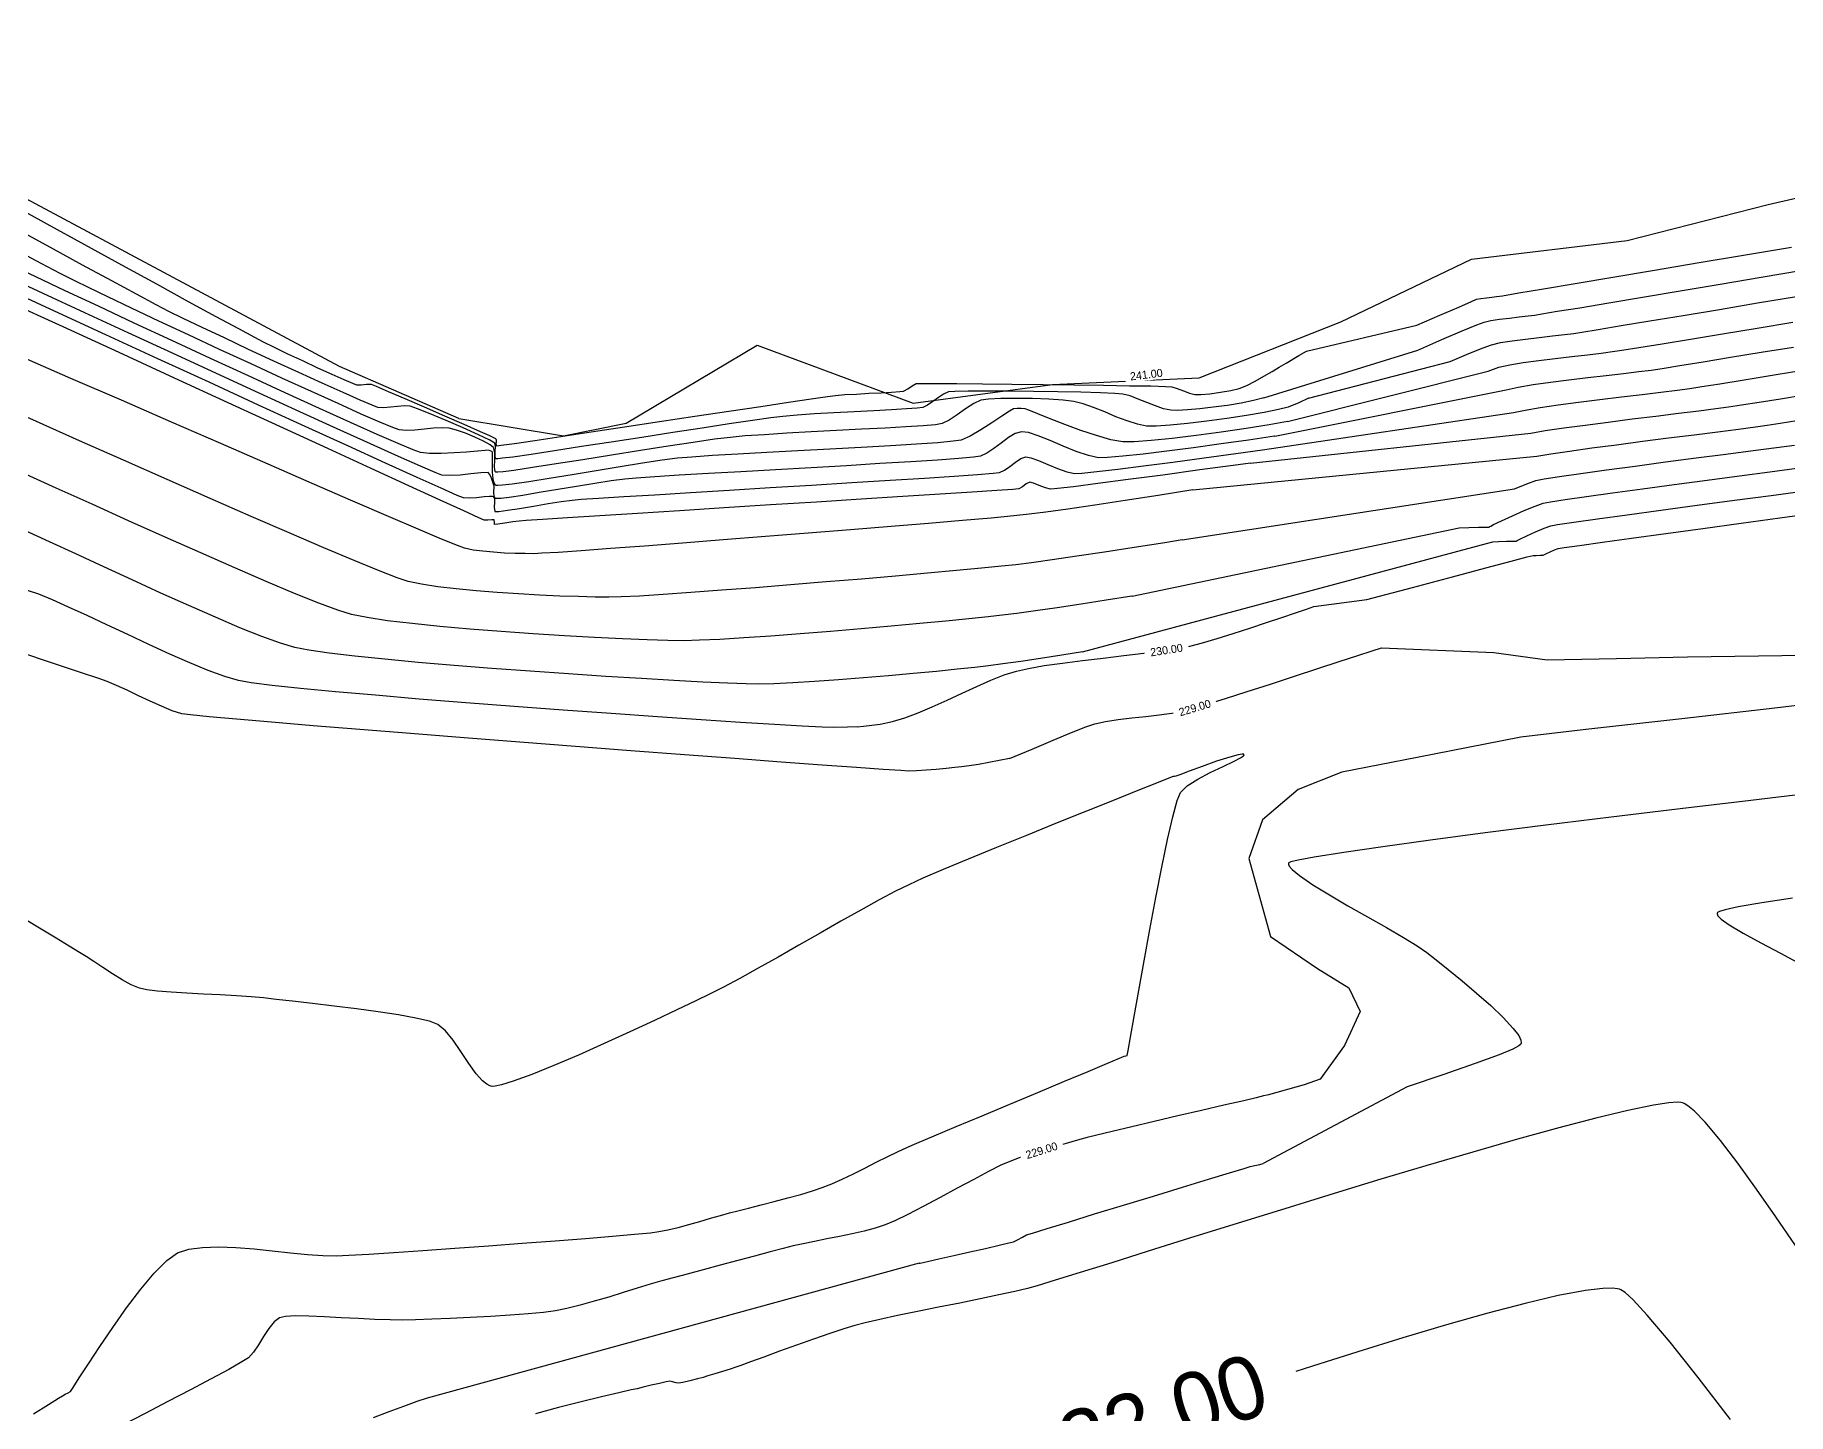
# Model space of a CAD drawing. Header units: metres. Extents: x 708931 to 723899, y 5405153 to 5413472.
# Drawn here: x 709347.4 to 709458.7, y 5411936.3 to 5412023.8 of the extents above; entities that cross this region are included whole.
import ezdxf

# ---------------------------------------------------------------- set-up
doc = ezdxf.new("R2010")
doc.units = ezdxf.units.M
doc.header["$LTSCALE"] = 12.7
doc.header["$MEASUREMENT"] = 0
for name, color, linetype in [('CONT-MJR1', 252, 'Continuous'), ('CONT-MNR1', 251, 'Continuous'), ('contornos2', 7, 'Continuous')]:
    doc.layers.add(name, color=color, linetype=linetype)

msp = doc.modelspace()

# ---------------------------------------------------------------- linework, layer by layer
at = {"layer": 'CONT-MJR1', "flags": 128}
for points, elevation in [([(709425.37, 5412000.76), (709435.15, 5412003.79), (709436.69, 5412004.46), (709437.98, 5412005.01), (709438.9, 5412005.39), (709439.36, 5412005.57), (709439.79, 5412005.66), (709440.35, 5412005.75), (709440.97, 5412005.82), (709441.59, 5412005.89), (709442.15, 5412005.96), (709442.59, 5412006.01), (709443.03, 5412006.08), (709444, 5412006.25), (709445.45, 5412006.48), (709447.28, 5412006.79), (709449.42, 5412007.15), (709451.8, 5412007.54), (709454.34, 5412007.97), (709456.96, 5412008.41), (709459.58, 5412008.85)], 240), ([(709424.54, 5411996.61), (709442.33, 5411998.52), (709443.25, 5411998.68), (709444.42, 5411998.85), (709445.78, 5411999.03), (709447.24, 5411999.22), (709448.76, 5411999.42), (709450.27, 5411999.6), (709451.7, 5411999.78), (709452.99, 5411999.94), (709454.07, 5412000.08), (709454.88, 5412000.19), (709455.7, 5412000.32), (709456.82, 5412000.49), (709458.17, 5412000.7), (709459.68, 5412000.94)], 235), ([(709428.55, 5411987.51), (709431.91, 5411987.95), (709434.82, 5411988.73), (709437.36, 5411989.4), (709439.48, 5411989.96), (709441.08, 5411990.39), (709442.1, 5411990.66), (709442.48, 5411990.75), (709442.67, 5411990.76), (709442.92, 5411990.77), (709443.12, 5411990.78), (709443.29, 5411990.85), (709443.56, 5411990.98), (709443.84, 5411991.11), (709444.06, 5411991.2), (709444.44, 5411991.26), (709445.41, 5411991.39), (709446.87, 5411991.6), (709448.73, 5411991.85), (709450.89, 5411992.15), (709453.24, 5411992.47), (709455.69, 5411992.81), (709458.13, 5411993.14), (709460.47, 5411993.46)], 230), ([(709399.56, 5411979.88), (709398.94, 5411979.85), (709398.06, 5411979.83), (709397.34, 5411979.85), (709396.07, 5411979.92), (709394.31, 5411980.02), (709392.15, 5411980.15), (709389.65, 5411980.32), (709386.89, 5411980.51), (709383.95, 5411980.72), (709380.89, 5411980.94), (709377.79, 5411981.17), (709374.72, 5411981.41), (709371.76, 5411981.64), (709368.98, 5411981.88), (709366.44, 5411982.1), (709364.23, 5411982.31), (709362.42, 5411982.5), (709361.08, 5411982.67), (709360.28, 5411982.81), (709359.41, 5411983.07), (709358.36, 5411983.46), (709357.19, 5411983.95), (709355.92, 5411984.5), (709354.59, 5411985.11), (709353.25, 5411985.73), (709351.93, 5411986.36), (709350.67, 5411986.95), (709349.5, 5411987.48), (709348.47, 5411987.94), (709347.62, 5411988.29), (709346.9, 5411988.54)], 230), ([(709399.56, 5411979.88), (709399.97, 5411979.92), (709401.02, 5411980.05), (709401.81, 5411980.21), (709402.58, 5411980.44), (709403.43, 5411980.77), (709404.33, 5411981.15), (709405.27, 5411981.58), (709406.22, 5411982.01), (709407.15, 5411982.44), (709408.05, 5411982.83), (709408.9, 5411983.17), (709409.67, 5411983.41), (709410.44, 5411983.59), (709411.44, 5411983.76), (709412.6, 5411983.92), (709413.86, 5411984.08), (709415.18, 5411984.24), (709416.5, 5411984.4), (709417.77, 5411984.55), (709418.92, 5411984.71), (709419.91, 5411984.86), (709420.68, 5411985), (709421.48, 5411985.21), (709422.42, 5411985.48), (709423.44, 5411985.8), (709424.5, 5411986.14), (709425.54, 5411986.49), (709426.52, 5411986.82), (709427.38, 5411987.12), (709428.08, 5411987.35), (709428.55, 5411987.51)], 230), ([(709460.87, 5411975.75), (709456.3, 5411975.21), (709451.8, 5411974.67), (709447.43, 5411974.14), (709443.29, 5411973.63), (709439.44, 5411973.14), (709435.97, 5411972.68), (709432.94, 5411972.27), (709430.45, 5411971.9), (709428.57, 5411971.6), (709427.55, 5411971.41), (709427.1, 5411971.3), (709426.96, 5411971.24), (709426.94, 5411971.22), (709426.94, 5411971.17), (709426.99, 5411971.04), (709427.18, 5411970.82), (709427.65, 5411970.44), (709428.48, 5411969.86), (709429.54, 5411969.22), (709430.72, 5411968.52), (709431.96, 5411967.82), (709433.16, 5411967.14), (709434.24, 5411966.51), (709435.12, 5411965.97), (709435.73, 5411965.56), (709436.32, 5411965.09), (709437.09, 5411964.47), (709437.97, 5411963.76), (709438.89, 5411962.98), (709439.78, 5411962.19), (709440.58, 5411961.43), (709441.21, 5411960.74), (709441.56, 5411960.28), (709441.7, 5411959.99), (709441.72, 5411959.83), (709441.72, 5411959.77), (709441.7, 5411959.73), (709441.57, 5411959.63), (709441.18, 5411959.43), (709440.33, 5411959.07), (709438.8, 5411958.51), (709436.81, 5411957.82), (709434.47, 5411957.04), (709425.33, 5411952.16)], 230), ([(709403.5, 5411945.83), (709403.57, 5411945.84), (709403.75, 5411945.88), (709404.11, 5411945.96), (709404.74, 5411946.11), (709405.69, 5411946.32), (709406.71, 5411946.55), (709407.7, 5411946.78), (709408.57, 5411946.98), (709409.19, 5411947.13), (709409.49, 5411947.2), (709409.75, 5411947.33), (709410.05, 5411947.49), (709410.32, 5411947.63), (709410.69, 5411947.75), (709411.62, 5411948.03), (709412.97, 5411948.45), (709414.63, 5411948.96), (709416.47, 5411949.52), (709418.37, 5411950.1), (709420.21, 5411950.66), (709421.86, 5411951.16), (709423.21, 5411951.57), (709424.14, 5411951.85), (709424.51, 5411951.97), (709424.8, 5411952.04), (709425.12, 5411952.11), (709425.33, 5411952.16)], 230), ([(709403.5, 5411945.83), (709372.26, 5411937.28), (709371.6, 5411937.05), (709370.77, 5411936.75), (709369.83, 5411936.4), (709368.83, 5411936.03)], 230)]:
    msp.add_lwpolyline(points, dxfattribs=dict(at, elevation=elevation))
at = {"layer": 'CONT-MNR1', "flags": 128}
for points, elevation in [([(709428.09, 5412003.73), (709435.1, 5412005.37), (709436.56, 5412006.01), (709437.75, 5412006.52), (709438.56, 5412006.87), (709438.89, 5412007.01), (709439.16, 5412007.06), (709439.51, 5412007.1), (709439.86, 5412007.14), (709440.14, 5412007.18), (709440.53, 5412007.24), (709441.56, 5412007.42), (709443.13, 5412007.68), (709445.15, 5412008.02), (709447.53, 5412008.42), (709450.19, 5412008.86), (709453.02, 5412009.34), (709455.95, 5412009.83), (709458.88, 5412010.32)], 241), ([(709428.21, 5412000.73), (709437.2, 5412003.06), (709438.4, 5412003.57), (709439.31, 5412003.94), (709439.83, 5412004.13), (709440.41, 5412004.26), (709441.15, 5412004.38), (709441.99, 5412004.49), (709442.86, 5412004.59), (709443.71, 5412004.69), (709444.46, 5412004.77), (709445.05, 5412004.85), (709445.57, 5412004.93), (709446.6, 5412005.1), (709448.07, 5412005.34), (709449.89, 5412005.64), (709452, 5412005.99), (709454.3, 5412006.37), (709456.73, 5412006.78), (709459.2, 5412007.19)], 239), ([(709426.89, 5411999.25), (709439.63, 5412002.46), (709440.3, 5412002.7), (709440.99, 5412002.85), (709441.85, 5412003), (709442.84, 5412003.13), (709443.88, 5412003.26), (709444.93, 5412003.38), (709445.93, 5412003.49), (709446.8, 5412003.59), (709447.51, 5412003.69), (709448.11, 5412003.78), (709449.19, 5412003.96), (709450.67, 5412004.19), (709452.46, 5412004.49), (709454.5, 5412004.82), (709456.69, 5412005.18), (709458.97, 5412005.56)], 238), ([(709426.07, 5411998.33), (709440.77, 5412001.26), (709441.53, 5412001.43), (709442.48, 5412001.6), (709443.57, 5412001.76), (709444.74, 5412001.91), (709445.94, 5412002.05), (709447.12, 5412002.18), (709448.22, 5412002.3), (709449.19, 5412002.42), (709449.97, 5412002.52), (709450.67, 5412002.63), (709451.79, 5412002.81), (709453.27, 5412003.05), (709455.01, 5412003.33), (709456.95, 5412003.65), (709459, 5412003.98)], 237), ([(709425.3, 5411997.46), (709441.24, 5411999.82), (709441.96, 5411999.98), (709442.92, 5412000.15), (709444.07, 5412000.32), (709445.36, 5412000.49), (709446.71, 5412000.66), (709448.08, 5412000.82), (709449.39, 5412000.98), (709450.59, 5412001.12), (709451.62, 5412001.25), (709452.42, 5412001.36), (709453.19, 5412001.48), (709454.32, 5412001.65), (709455.75, 5412001.88), (709457.4, 5412002.15), (709459.2, 5412002.44)], 236), ([(709420.2, 5411991.74), (709419.09, 5411991.56), (709417.14, 5411991.26), (709415.26, 5411990.97), (709413.5, 5411990.7), (709411.94, 5411990.47), (709410.62, 5411990.29), (709409.63, 5411990.16), (709408.72, 5411990.07), (709407.45, 5411989.94), (709405.86, 5411989.79), (709404.02, 5411989.63), (709402, 5411989.45), (709399.83, 5411989.26), (709397.59, 5411989.07), (709395.33, 5411988.89), (709393.1, 5411988.71), (709390.98, 5411988.55), (709389, 5411988.4), (709387.24, 5411988.28), (709385.74, 5411988.18), (709384.58, 5411988.12), (709383.8, 5411988.1), (709382.92, 5411988.11), (709381.87, 5411988.14), (709380.68, 5411988.18), (709379.4, 5411988.23), (709378.06, 5411988.31), (709376.7, 5411988.4), (709375.37, 5411988.51), (709374.1, 5411988.63), (709372.93, 5411988.77), (709371.9, 5411988.93), (709371.05, 5411989.11), (709370.35, 5411989.34), (709369.18, 5411989.79), (709367.62, 5411990.43), (709365.71, 5411991.24), (709363.51, 5411992.18), (709361.08, 5411993.23), (709358.48, 5411994.37), (709355.76, 5411995.57), (709352.98, 5411996.8), (709350.19, 5411998.03), (709347.46, 5411999.25), (709344.84, 5412000.41)], 233), ([(709420.88, 5411994.91), (709442.72, 5411997.06), (709443.61, 5411997.21), (709444.79, 5411997.38), (709446.2, 5411997.58), (709447.76, 5411997.78), (709449.41, 5411998), (709451.08, 5411998.21), (709452.7, 5411998.42), (709454.2, 5411998.61), (709455.52, 5411998.78), (709456.59, 5411998.92), (709457.34, 5411999.03), (709458.16, 5411999.15), (709459.21, 5411999.32)], 234), ([(709420.2, 5411991.74), (709420.2, 5411991.74), (709441.29, 5411994.99), (709442.07, 5411995.31), (709442.65, 5411995.51), (709443.17, 5411995.61), (709444.15, 5411995.77), (709445.5, 5411995.96), (709447.13, 5411996.18), (709448.95, 5411996.43), (709450.88, 5411996.69), (709452.83, 5411996.94), (709454.71, 5411997.19), (709456.44, 5411997.41), (709457.92, 5411997.61), (709459.07, 5411997.76)], 233), ([(709417.03, 5411988.18), (709417.03, 5411988.18), (709437.79, 5411992.5), (709438.39, 5411992.53), (709439.01, 5411992.55), (709439.49, 5411992.56), (709439.68, 5411992.56), (709439.73, 5411992.59), (709439.78, 5411992.62), (709439.97, 5411992.71), (709440.47, 5411992.95), (709441.16, 5411993.26), (709441.91, 5411993.6), (709442.61, 5411993.89), (709443.12, 5411994.07), (709443.57, 5411994.16), (709444.52, 5411994.3), (709445.86, 5411994.49), (709447.52, 5411994.72), (709449.41, 5411994.98), (709451.44, 5411995.25), (709453.52, 5411995.53), (709455.57, 5411995.8), (709457.5, 5411996.06), (709459.22, 5411996.29)], 232), ([(709417.03, 5411988.18), (709417, 5411988.18), (709415.38, 5411987.92), (709413.78, 5411987.67), (709412.26, 5411987.44), (709410.88, 5411987.24), (709409.69, 5411987.07), (709408.77, 5411986.96), (709407.87, 5411986.86), (709406.66, 5411986.73), (709405.2, 5411986.59), (709403.53, 5411986.43), (709401.71, 5411986.27), (709399.81, 5411986.1), (709397.86, 5411985.93), (709395.94, 5411985.78), (709394.09, 5411985.64), (709392.37, 5411985.52), (709390.84, 5411985.43), (709389.55, 5411985.37), (709388.55, 5411985.34), (709387.55, 5411985.36), (709386.23, 5411985.4), (709384.66, 5411985.46), (709382.89, 5411985.55), (709380.98, 5411985.65), (709378.99, 5411985.78), (709376.97, 5411985.92), (709374.98, 5411986.08), (709373.07, 5411986.25), (709371.31, 5411986.43), (709369.75, 5411986.61), (709368.45, 5411986.81), (709367.46, 5411987.01), (709366.6, 5411987.28), (709365.38, 5411987.73), (709363.85, 5411988.35), (709362.05, 5411989.1), (709360.05, 5411989.97), (709357.9, 5411990.92), (709355.63, 5411991.92), (709353.31, 5411992.96), (709350.99, 5411994.01), (709348.72, 5411995.03), (709346.54, 5411996.02)], 232), ([(709413.87, 5411984.63), (709439.51, 5411991.51), (709439.92, 5411991.61), (709440.28, 5411991.64), (709440.78, 5411991.66), (709441.21, 5411991.67), (709441.4, 5411991.67), (709441.46, 5411991.71), (709441.63, 5411991.79), (709442.07, 5411991.99), (709442.63, 5411992.25), (709443.18, 5411992.49), (709443.59, 5411992.64), (709444.03, 5411992.71), (709445.06, 5411992.86), (709446.56, 5411993.07), (709448.44, 5411993.33), (709450.59, 5411993.62), (709452.9, 5411993.94), (709455.26, 5411994.26), (709457.58, 5411994.57), (709459.74, 5411994.86)], 231), ([(709413.87, 5411984.63), (709412.56, 5411984.42), (709411.21, 5411984.21), (709409.95, 5411984.03), (709408.82, 5411983.87), (709407.91, 5411983.75), (709407.04, 5411983.65), (709405.91, 5411983.54), (709404.59, 5411983.4), (709403.12, 5411983.26), (709401.55, 5411983.12), (709399.96, 5411982.98), (709398.37, 5411982.86), (709396.86, 5411982.75), (709395.48, 5411982.66), (709394.28, 5411982.61), (709393.31, 5411982.59), (709392.51, 5411982.6), (709391.32, 5411982.65), (709389.77, 5411982.72), (709387.93, 5411982.82), (709385.86, 5411982.94), (709383.61, 5411983.08), (709381.24, 5411983.24), (709378.8, 5411983.41), (709376.36, 5411983.59), (709373.97, 5411983.78), (709371.69, 5411983.97), (709369.57, 5411984.17), (709367.67, 5411984.36), (709366.05, 5411984.55), (709364.76, 5411984.74), (709363.87, 5411984.91), (709362.95, 5411985.19), (709361.77, 5411985.62), (709360.38, 5411986.17), (709358.82, 5411986.83), (709357.13, 5411987.57), (709355.36, 5411988.37), (709353.54, 5411989.2), (709351.73, 5411990.03), (709349.96, 5411990.85), (709348.28, 5411991.62), (709346.73, 5411992.33)], 231), ([(709409.23, 5411977.86), (709407.27, 5411977.49), (709406.67, 5411977.4), (709406.18, 5411977.34), (709405.76, 5411977.29), (709405.21, 5411977.23), (709404.58, 5411977.17), (709403.94, 5411977.12), (709403.33, 5411977.08), (709402.82, 5411977.07), (709402.34, 5411977.1), (709401.21, 5411977.17), (709399.52, 5411977.29), (709397.33, 5411977.45), (709394.74, 5411977.64), (709391.8, 5411977.86), (709388.59, 5411978.1), (709385.2, 5411978.36), (709381.69, 5411978.63), (709378.14, 5411978.9), (709374.62, 5411979.18), (709371.21, 5411979.45), (709367.99, 5411979.71), (709365.02, 5411979.95), (709362.39, 5411980.17), (709360.16, 5411980.36), (709358.42, 5411980.52), (709357.24, 5411980.64), (709356.69, 5411980.71), (709356.08, 5411980.9), (709355.4, 5411981.18), (709354.67, 5411981.5), (709353.94, 5411981.85), (709353.22, 5411982.2), (709352.54, 5411982.51), (709351.95, 5411982.76), (709351.42, 5411982.95), (709350.26, 5411983.33), (709348.55, 5411983.9), (709346.35, 5411984.63)], 229), ([(709409.23, 5411977.86), (709410.68, 5411978.47), (709412.01, 5411979.04), (709413.17, 5411979.51), (709414.07, 5411979.87), (709414.65, 5411980.06), (709415.33, 5411980.22), (709416.13, 5411980.34), (709416.99, 5411980.44), (709417.88, 5411980.54), (709418.74, 5411980.63), (709419.54, 5411980.74), (709420.24, 5411980.87), (709420.83, 5411981.03), (709421.76, 5411981.31), (709422.95, 5411981.68), (709424.32, 5411982.12), (709425.8, 5411982.59), (709427.33, 5411983.09), (709428.81, 5411983.57), (709430.17, 5411984.02), (709431.35, 5411984.4), (709432.26, 5411984.7), (709432.84, 5411984.89)], 229), ([(709432.84, 5411984.89), (709439.99, 5411984.59), (709443.36, 5411984.14), (709447.77, 5411984.22), (709452.27, 5411984.31), (709456.79, 5411984.38), (709461.24, 5411984.45)], 229), ([(709463.46, 5411981.73), (709457.83, 5411981.07), (709451.91, 5411980.39), (709445.83, 5411979.7), (709441.69, 5411979.23)], 229), ([(709441.69, 5411979.23), (709435.11, 5411977.93), (709430.33, 5411977.01), (709427.55, 5411975.91), (709425.29, 5411973.97), (709424.43, 5411971.52), (709425.81, 5411966.57), (709428.79, 5411964.53), (709430.78, 5411963.31), (709431.49, 5411961.81), (709430.5, 5411959.65), (709428.95, 5411957.52), (709427.94, 5411957.15), (709425.68, 5411956.52)], 229), ([(709347.28, 5411936.28), (709348.22, 5411936.87), (709348.86, 5411937.27), (709349.12, 5411937.43), (709349.29, 5411937.52), (709349.48, 5411937.61), (709349.63, 5411937.7), (709349.79, 5411937.95), (709350.18, 5411938.56), (709350.76, 5411939.46), (709351.48, 5411940.55), (709352.3, 5411941.76), (709353.18, 5411943), (709354.08, 5411944.18), (709354.94, 5411945.21), (709355.74, 5411946.01), (709356.42, 5411946.49), (709357.13, 5411946.72), (709358.01, 5411946.84), (709359.02, 5411946.87), (709360.12, 5411946.83), (709361.27, 5411946.74), (709362.43, 5411946.62), (709363.58, 5411946.5), (709364.66, 5411946.39), (709365.64, 5411946.32), (709366.48, 5411946.3), (709367.3, 5411946.34), (709368.55, 5411946.41), (709370.14, 5411946.52), (709371.99, 5411946.64), (709374.02, 5411946.79), (709376.15, 5411946.94), (709378.29, 5411947.1), (709380.38, 5411947.26), (709382.31, 5411947.41), (709384.02, 5411947.55), (709385.42, 5411947.68), (709386.44, 5411947.77), (709386.98, 5411947.84), (709387.54, 5411947.95), (709388.19, 5411948.11), (709388.87, 5411948.29), (709389.57, 5411948.49), (709390.26, 5411948.69), (709390.89, 5411948.87), (709391.45, 5411949.03), (709391.99, 5411949.17), (709392.67, 5411949.34), (709393.46, 5411949.54), (709394.3, 5411949.75), (709395.15, 5411949.98), (709395.98, 5411950.2), (709396.73, 5411950.43), (709397.35, 5411950.64), (709397.95, 5411950.88), (709398.61, 5411951.18), (709399.32, 5411951.51), (709400.05, 5411951.87), (709400.77, 5411952.24), (709401.47, 5411952.59), (709402.13, 5411952.9), (709402.71, 5411953.18), (709403.36, 5411953.46), (709404.44, 5411953.91), (709405.85, 5411954.51), (709407.49, 5411955.2), (709409.25, 5411955.94), (709411.03, 5411956.68), (709412.72, 5411957.39), (709414.22, 5411958.01), (709415.42, 5411958.51), (709416.22, 5411958.84), (709416.52, 5411958.97), (709416.62, 5411958.99), (709416.71, 5411959.01), (709416.77, 5411959.33), (709416.92, 5411960.19), (709417.15, 5411961.5), (709417.44, 5411963.15), (709417.78, 5411965.02), (709418.15, 5411967.02), (709418.53, 5411969.04), (709418.91, 5411970.98), (709419.27, 5411972.72), (709419.6, 5411974.16), (709419.87, 5411975.2), (709420.08, 5411975.72), (709420.51, 5411976.13), (709421.19, 5411976.56), (709421.98, 5411976.98), (709422.79, 5411977.36), (709423.49, 5411977.7), (709423.9, 5411977.91), (709424.08, 5411978.04), (709424.13, 5411978.1), (709424.12, 5411978.12), (709424.1, 5411978.14), (709424.01, 5411978.15), (709423.75, 5411978.1), (709423.22, 5411977.96), (709422.38, 5411977.69), (709421.47, 5411977.37), (709420.64, 5411977.06), (709420.04, 5411976.83), (709419.8, 5411976.74), (709419.71, 5411976.73), (709419.63, 5411976.72), (709419.34, 5411976.61), (709418.57, 5411976.3), (709417.38, 5411975.83), (709415.87, 5411975.23), (709414.13, 5411974.53), (709412.25, 5411973.78), (709410.31, 5411972.99), (709408.4, 5411972.22), (709406.61, 5411971.48), (709405.03, 5411970.82), (709403.74, 5411970.27), (709402.84, 5411969.86), (709401.99, 5411969.44), (709400.96, 5411968.89), (709399.8, 5411968.25), (709398.53, 5411967.54), (709397.21, 5411966.79), (709395.86, 5411966.02), (709394.54, 5411965.27), (709393.27, 5411964.56), (709392.11, 5411963.91), (709391.08, 5411963.36), (709390.24, 5411962.93), (709389.32, 5411962.49), (709388.12, 5411961.92), (709386.69, 5411961.25), (709385.13, 5411960.52), (709383.49, 5411959.78), (709381.86, 5411959.05), (709380.31, 5411958.39), (709378.9, 5411957.82), (709377.72, 5411957.38), (709376.99, 5411957.16), (709376.59, 5411957.07), (709376.4, 5411957.06), (709376.33, 5411957.07), (709376.24, 5411957.1), (709376.05, 5411957.19), (709375.77, 5411957.42), (709375.38, 5411957.85), (709374.9, 5411958.52), (709374.41, 5411959.27), (709373.92, 5411959.99), (709373.43, 5411960.59), (709372.94, 5411960.99), (709372.41, 5411961.19), (709371.55, 5411961.38), (709370.44, 5411961.59), (709369.16, 5411961.78), (709367.77, 5411961.98), (709366.35, 5411962.16), (709364.98, 5411962.32), (709363.72, 5411962.46), (709362.67, 5411962.58), (709361.88, 5411962.67), (709361.09, 5411962.74), (709360.16, 5411962.81), (709359.13, 5411962.87), (709358.06, 5411962.92), (709357, 5411962.98), (709356.01, 5411963.04), (709355.15, 5411963.11), (709354.46, 5411963.19), (709354, 5411963.29), (709353.48, 5411963.5), (709352.89, 5411963.83), (709352.28, 5411964.21), (709351.68, 5411964.61), (709351.11, 5411964.99), (709350.62, 5411965.3), (709350.19, 5411965.56), (709349.53, 5411965.96), (709348.71, 5411966.46), (709347.76, 5411967.03), (709346.75, 5411967.65)], 228), ([(709458.95, 5411969.01), (709456.99, 5411968.71), (709455.49, 5411968.45), (709454.67, 5411968.27), (709454.3, 5411968.15), (709454.18, 5411968.09), (709454.16, 5411968.06), (709454.15, 5411968.01), (709454.21, 5411967.89), (709454.42, 5411967.67), (709454.92, 5411967.32), (709455.82, 5411966.78), (709456.94, 5411966.17), (709458.19, 5411965.51), (709459.47, 5411964.82)], 231), ([(709425.68, 5411956.52), (709425.59, 5411956.5), (709425.36, 5411956.45), (709424.9, 5411956.34), (709424.1, 5411956.15), (709422.85, 5411955.86), (709421.43, 5411955.53), (709419.92, 5411955.18), (709418.41, 5411954.83), (709416.99, 5411954.49), (709415.75, 5411954.2), (709414.78, 5411953.96), (709414.17, 5411953.81), (709413.55, 5411953.64), (709412.84, 5411953.44), (709412.08, 5411953.23), (709411.3, 5411953), (709410.55, 5411952.76), (709409.85, 5411952.53), (709409.25, 5411952.3), (709408.69, 5411952.05), (709407.91, 5411951.65), (709406.96, 5411951.15), (709405.91, 5411950.59), (709404.83, 5411950), (709403.76, 5411949.44), (709402.78, 5411948.93), (709401.95, 5411948.53), (709401.33, 5411948.27), (709400.71, 5411948.07), (709400.01, 5411947.88), (709399.24, 5411947.71), (709398.44, 5411947.54), (709397.63, 5411947.38), (709396.86, 5411947.22), (709396.14, 5411947.07), (709395.5, 5411946.93), (709394.87, 5411946.77), (709394.03, 5411946.55), (709393.05, 5411946.29), (709391.98, 5411946.01), (709390.87, 5411945.71), (709389.78, 5411945.42), (709388.76, 5411945.14), (709387.87, 5411944.9), (709387.16, 5411944.71), (709386.42, 5411944.5), (709385.6, 5411944.25), (709384.71, 5411943.97), (709383.79, 5411943.69), (709382.87, 5411943.42), (709381.98, 5411943.17), (709381.14, 5411942.96), (709380.4, 5411942.81), (709379.65, 5411942.71), (709378.68, 5411942.62), (709377.53, 5411942.53), (709376.29, 5411942.46), (709375, 5411942.39), (709373.73, 5411942.33), (709372.55, 5411942.29), (709371.52, 5411942.25), (709370.7, 5411942.23), (709369.91, 5411942.24), (709368.95, 5411942.27), (709367.9, 5411942.33), (709366.81, 5411942.38), (709365.74, 5411942.44), (709364.75, 5411942.48), (709363.91, 5411942.49), (709363.26, 5411942.46), (709362.88, 5411942.38), (709362.54, 5411942.11), (709362.21, 5411941.69), (709361.88, 5411941.19), (709361.56, 5411940.66), (709361.24, 5411940.19), (709360.92, 5411939.84), (709360.5, 5411939.57), (709359.67, 5411939.1), (709358.55, 5411938.5), (709357.23, 5411937.8), (709355.79, 5411937.05), (709354.36, 5411936.3), (709353.01, 5411935.61)], 229), ([(709459.13, 5411946.95), (709457.89, 5411948.77), (709456.66, 5411950.54), (709455.48, 5411952.18), (709454.38, 5411953.62), (709453.4, 5411954.79), (709452.73, 5411955.48), (709452.3, 5411955.83), (709452.06, 5411955.97), (709451.95, 5411956.02), (709451.86, 5411956.04), (709451.61, 5411956.06), (709451.09, 5411956.02), (709450.11, 5411955.87), (709448.48, 5411955.53), (709446.46, 5411955.04), (709444.11, 5411954.43), (709441.49, 5411953.7), (709438.65, 5411952.89), (709435.67, 5411952.02), (709432.6, 5411951.1), (709429.5, 5411950.16), (709426.44, 5411949.21), (709423.47, 5411948.29), (709420.65, 5411947.42), (709418.04, 5411946.6), (709415.72, 5411945.87), (709413.72, 5411945.25), (709412.13, 5411944.75), (709410.99, 5411944.41), (709410.37, 5411944.23), (709409.58, 5411944.05), (709408.56, 5411943.83), (709407.37, 5411943.58), (709406.07, 5411943.31), (709404.72, 5411943.04), (709403.39, 5411942.77), (709402.13, 5411942.51), (709401.01, 5411942.27), (709400.08, 5411942.06), (709399.42, 5411941.89), (709398.72, 5411941.68), (709397.82, 5411941.38), (709396.8, 5411941.02), (709395.71, 5411940.63), (709394.63, 5411940.25), (709393.63, 5411939.88), (709392.79, 5411939.57), (709392.17, 5411939.35), (709391.85, 5411939.23), (709391.49, 5411939.12), (709391.02, 5411938.97), (709390.52, 5411938.81), (709390.08, 5411938.68), (709389.78, 5411938.59), (709389.42, 5411938.49), (709388.94, 5411938.37), (709388.5, 5411938.27), (709388.25, 5411938.22), (709388.07, 5411938.25), (709387.84, 5411938.31), (709387.66, 5411938.34), (709387.44, 5411938.3), (709387.01, 5411938.21), (709386.48, 5411938.09), (709385.97, 5411937.97), (709385.59, 5411937.87), (709385.22, 5411937.79), (709384.43, 5411937.61), (709383.34, 5411937.36), (709382.03, 5411937.04), (709380.6, 5411936.68), (709379.14, 5411936.27)], 231), ([(709455, 5411935.92), (709452.95, 5411938.59), (709451.17, 5411940.82), (709449.72, 5411942.54), (709448.82, 5411943.51), (709448.31, 5411943.97), (709448.05, 5411944.14), (709447.95, 5411944.19), (709447.83, 5411944.22), (709447.52, 5411944.25), (709446.9, 5411944.24), (709445.81, 5411944.11), (709444.07, 5411943.78), (709441.98, 5411943.29), (709439.59, 5411942.66), (709436.98, 5411941.92), (709434.21, 5411941.1), (709431.35, 5411940.22), (709428.46, 5411939.31), (709427.41, 5411938.97)], 232)]:
    msp.add_lwpolyline(points, dxfattribs=dict(at, elevation=elevation))
at = {"layer": 'contornos2', "color": 30}
for points in [[(709374.27, 5411999.44), (709366.69, 5412002.74), (709336.22, 5412019.04), (709320.79, 5412023.78), (709291.87, 5412023.21), (709280.19, 5412021.32), (709271.83, 5412021.2), (709252.66, 5412019.94), (709248.4, 5412020.67), (709233.75, 5412016.59), (709209.84, 5412011.41), (709204.81, 5412008.47), (709199.04, 5412003.74), (709190.06, 5411994.45), (709167.54, 5411982.53), (709155.41, 5411978.87), (709107.15, 5411974.86), (709085.08, 5411974.51), (709082.29, 5411975.81), (709074.77, 5411976.7), (709069.96, 5411974.63)], [(709380.91, 5411998.35), (709384.89, 5411999.14), (709393.21, 5412004.09), (709403.12, 5412000.42), (709411.97, 5412001.61), (709421.27, 5412002.02), (709430.27, 5412005.58), (709438.57, 5412009.56), (709448.44, 5412010.75), (709457.4, 5412013.03), (709466.24, 5412015.05), (709474.54, 5412016.82)]]:
    msp.add_lwpolyline(points, dxfattribs=at)
at = {"layer": 'contornos2', "color": 30, "elevation": 238.45}
msp.add_lwpolyline([(709374.27, 5411999.44), (709380.91, 5411998.35)], dxfattribs=at)

# ---------------------------------------------------------------- texts
at = {"layer": 'CONT-MNR1', "insert": (709417.59, 5411935.77, 232), "char_height": 4, "attachment_point": 5, "rotation": 18.1927}
msp.add_mtext('{232.00}', dxfattribs=at)

# ---------------------------------------------------------------- next in the draw order: texts
at = {"layer": 'CONT-MJR1', "insert": (709419.2, 5411984.75, 230), "char_height": 0.508, "width": 2.541, "attachment_point": 5, "rotation": 8.6027, "bg_fill": 3, "box_fill_scale": 1.25, "bg_fill_color": 256, "bg_fill_true_color": 13158600, "bg_fill_transparency": 0}
msp.add_mtext('230.00', dxfattribs=at)
at = {"layer": 'CONT-MNR1', "char_height": 0.508, "attachment_point": 5, "bg_fill": 3, "box_fill_scale": 1.25, "bg_fill_color": 256, "bg_fill_true_color": 13158600, "bg_fill_transparency": 0}
for s, insert, width, rotation in [('241.00', (709417.92, 5412002.23, 241), 2.4432, 6.7187), ('229.00', (709421, 5411981.08, 229), 2.541, 16.6528), ('229.00', (709411.27, 5411952.99, 229), 2.541, 17.3079)]:
    msp.add_mtext(s, dxfattribs=dict(at, insert=insert, width=width, rotation=rotation))

# ---------------------------------------------------------------- next in the draw order: linework, layer by layer
at = {"layer": 'CONT-MJR1', "flags": 128}
for points, elevation in [([(709425.37, 5412000.76), (709424.73, 5412000.59), (709423.94, 5412000.43), (709423.07, 5412000.28), (709422.17, 5412000.16), (709421.31, 5412000.06), (709420.53, 5411999.99), (709419.9, 5411999.96), (709419.47, 5411999.97), (709419.01, 5412000.06), (709418.5, 5412000.24), (709417.95, 5412000.46), (709417.4, 5412000.68), (709416.89, 5412000.88), (709416.43, 5412000.99), (709415.93, 5412001.04), (709415, 5412001.08), (709413.76, 5412001.11), (709412.31, 5412001.14), (709410.76, 5412001.16), (709409.22, 5412001.18), (709407.8, 5412001.18), (709406.61, 5412001.18), (709405.76, 5412001.16), (709405.36, 5412001.13), (709405.05, 5412000.99), (709404.72, 5412000.77), (709404.37, 5412000.52), (709404.03, 5412000.3), (709403.73, 5412000.15), (709403.38, 5412000.1), (709402.69, 5412000.05), (709401.74, 5411999.99), (709400.61, 5411999.94), (709399.37, 5411999.87), (709398.09, 5411999.81), (709396.86, 5411999.74), (709395.76, 5411999.66), (709394.85, 5411999.58), (709394.08, 5411999.48), (709392.92, 5411999.32), (709391.44, 5411999.1), (709389.72, 5411998.84), (709387.85, 5411998.55), (709385.9, 5411998.25), (709383.94, 5411997.95), (709382.07, 5411997.66), (709380.35, 5411997.39), (709378.87, 5411997.17), (709377.7, 5411997), (709377.05, 5411996.92), (709376.75, 5411996.88), (709376.66, 5411996.88), (709376.64, 5411996.88), (709376.62, 5411996.91), (709376.59, 5411996.97), (709376.58, 5411997.11), (709376.59, 5411997.36), (709376.6, 5411997.66), (709376.55, 5411997.88), (709376.24, 5411998.07), (709375.52, 5411998.41), (709374.55, 5411998.85), (709373.47, 5411999.32), (709372.45, 5411999.75), (709371.64, 5412000.07), (709371.18, 5412000.22), (709370.82, 5412000.24), (709370.38, 5412000.21), (709369.93, 5412000.16), (709369.49, 5412000.13), (709369.13, 5412000.15), (709368.77, 5412000.29), (709368.01, 5412000.61), (709366.93, 5412001.09), (709365.6, 5412001.68), (709364.11, 5412002.36), (709362.53, 5412003.09), (709360.93, 5412003.83), (709359.39, 5412004.56), (709357.98, 5412005.22), (709356.78, 5412005.8), (709355.87, 5412006.24), (709355.05, 5412006.67), (709353.82, 5412007.33), (709352.24, 5412008.18), (709350.39, 5412009.18), (709348.36, 5412010.29), (709346.21, 5412011.46)], 240), ([(709424.54, 5411996.61), (709423.74, 5411996.51), (709421.32, 5411996.18), (709418.96, 5411995.86), (709416.76, 5411995.57), (709414.84, 5411995.32), (709413.3, 5411995.12), (709412.27, 5411995), (709411.84, 5411994.96), (709411.51, 5411995.04), (709411.12, 5411995.2), (709410.76, 5411995.35), (709410.53, 5411995.4), (709410.3, 5411995.3), (709410.05, 5411995.11), (709409.82, 5411994.98), (709409.44, 5411994.95), (709408.42, 5411994.88), (709406.86, 5411994.77), (709404.84, 5411994.64), (709402.46, 5411994.49), (709399.81, 5411994.32), (709396.98, 5411994.14), (709394.05, 5411993.96), (709391.12, 5411993.77), (709388.28, 5411993.59), (709385.62, 5411993.42), (709383.22, 5411993.27), (709381.18, 5411993.14), (709379.59, 5411993.04), (709378.54, 5411992.97), (709378.11, 5411992.94), (709377.7, 5411992.88), (709377.19, 5411992.8), (709376.74, 5411992.73), (709376.54, 5411992.71), (709376.53, 5411992.86), (709376.52, 5411993.01), (709376.37, 5411993.02), (709376.12, 5411992.99), (709375.89, 5411992.99), (709375.54, 5411993.15), (709374.59, 5411993.58), (709373.08, 5411994.27), (709371.1, 5411995.18), (709368.7, 5411996.28), (709365.95, 5411997.54), (709362.91, 5411998.94), (709359.64, 5412000.44), (709356.22, 5412002.01), (709352.7, 5412003.63), (709349.15, 5412005.26), (709345.63, 5412006.88)], 235)]:
    msp.add_lwpolyline(points, dxfattribs=dict(at, elevation=elevation))
at = {"layer": 'CONT-MNR1', "flags": 128}
for points, elevation in [([(709345.74, 5412013.11), (709348.12, 5412011.8), (709350.51, 5412010.49), (709352.85, 5412009.2), (709355.07, 5412007.99), (709357.09, 5412006.88), (709358.85, 5412005.93), (709360.28, 5412005.15), (709361.3, 5412004.6), (709361.85, 5412004.31), (709362.54, 5412003.97), (709363.4, 5412003.56), (709364.35, 5412003.12), (709365.31, 5412002.67), (709366.21, 5412002.26), (709366.97, 5412001.92), (709367.52, 5412001.69), (709367.78, 5412001.59), (709368.07, 5412001.58), (709368.41, 5412001.62), (709368.7, 5412001.62), (709369.03, 5412001.49), (709369.78, 5412001.17), (709370.84, 5412000.72), (709372.08, 5412000.19), (709373.37, 5411999.62), (709374.59, 5411999.09), (709375.62, 5411998.63), (709376.23, 5411998.36), (709376.51, 5411998.22), (709376.6, 5411998.17), (709376.62, 5411998.16), (709376.63, 5411998.15), (709376.64, 5411998.09), (709376.64, 5411997.99), (709376.63, 5411997.84), (709376.66, 5411997.72), (709376.97, 5411997.75), (709377.81, 5411997.87), (709379.1, 5411998.06), (709380.75, 5411998.31), (709382.68, 5411998.6), (709384.8, 5411998.91), (709387.02, 5411999.25), (709389.26, 5411999.59), (709391.42, 5411999.91), (709393.44, 5412000.21), (709395.2, 5412000.48), (709396.64, 5412000.69), (709397.67, 5412000.84), (709398.19, 5412000.91), (709398.78, 5412000.96), (709399.51, 5412001), (709400.3, 5412001.05), (709401.08, 5412001.08), (709401.75, 5412001.12), (709402.26, 5412001.15), (709402.51, 5412001.19), (709402.77, 5412001.33), (709403.05, 5412001.53), (709403.3, 5412001.66), (709403.66, 5412001.67), (709404.56, 5412001.67), (709405.88, 5412001.67), (709407.52, 5412001.65), (709409.39, 5412001.63), (709411.36, 5412001.61), (709413.33, 5412001.59), (709415.2, 5412001.56), (709416.86, 5412001.53), (709418.21, 5412001.51), (709419.14, 5412001.48), (709419.54, 5412001.46), (709419.88, 5412001.36), (709420.27, 5412001.21), (709420.65, 5412001.06), (709420.99, 5412000.97), (709421.37, 5412000.98), (709421.95, 5412001.02), (709422.63, 5412001.11), (709423.29, 5412001.22), (709423.82, 5412001.35), (709424.29, 5412001.54), (709424.83, 5412001.82), (709425.38, 5412002.13), (709425.91, 5412002.43), (709426.36, 5412002.7), (709426.79, 5412002.95), (709427.6, 5412003.44), (709428.09, 5412003.73)], 241), ([(709428.21, 5412000.73), (709427.61, 5412000.44), (709426.93, 5412000.17), (709426.31, 5412000.01), (709425.4, 5411999.83), (709424.28, 5411999.64), (709423.04, 5411999.45), (709421.77, 5411999.28), (709420.53, 5411999.13), (709419.43, 5411999.02), (709418.54, 5411998.96), (709417.94, 5411998.97), (709417.36, 5411999.08), (709416.7, 5411999.29), (709415.99, 5411999.56), (709415.28, 5411999.86), (709414.57, 5412000.14), (709413.91, 5412000.38), (709413.32, 5412000.53), (709412.63, 5412000.61), (709411.72, 5412000.67), (709410.69, 5412000.71), (709409.64, 5412000.72), (709408.68, 5412000.71), (709407.9, 5412000.67), (709407.42, 5412000.6), (709406.96, 5412000.39), (709406.45, 5412000.06), (709405.92, 5411999.68), (709405.41, 5411999.34), (709404.95, 5411999.12), (709404.54, 5411999.05), (709403.75, 5411998.99), (709402.66, 5411998.91), (709401.33, 5411998.84), (709399.84, 5411998.76), (709398.25, 5411998.68), (709396.65, 5411998.59), (709395.1, 5411998.51), (709393.68, 5411998.42), (709392.46, 5411998.34), (709391.5, 5411998.25), (709390.5, 5411998.13), (709389.16, 5411997.93), (709387.56, 5411997.69), (709385.8, 5411997.41), (709383.96, 5411997.12), (709382.15, 5411996.83), (709380.45, 5411996.56), (709378.96, 5411996.33), (709377.76, 5411996.15), (709377.08, 5411996.07), (709376.75, 5411996.04), (709376.64, 5411996.04), (709376.62, 5411996.05), (709376.59, 5411996.08), (709376.55, 5411996.18), (709376.53, 5411996.41), (709376.55, 5411996.78), (709376.56, 5411997.26), (709376.48, 5411997.6), (709376.26, 5411997.78), (709375.84, 5411998.01), (709375.29, 5411998.27), (709374.7, 5411998.51), (709374.13, 5411998.7), (709373.67, 5411998.83), (709373.22, 5411998.86), (709372.67, 5411998.83), (709372.09, 5411998.77), (709371.49, 5411998.71), (709370.95, 5411998.68), (709370.48, 5411998.72), (709370.08, 5411998.87), (709369.26, 5411999.21), (709368.08, 5411999.73), (709366.61, 5412000.39), (709364.91, 5412001.16), (709363.04, 5412002.01), (709361.08, 5412002.91), (709359.08, 5412003.83), (709357.11, 5412004.75), (709355.23, 5412005.63), (709353.5, 5412006.44), (709351.99, 5412007.16), (709350.77, 5412007.75), (709349.89, 5412008.18), (709348.97, 5412008.65), (709347.75, 5412009.29), (709346.29, 5412010.07)], 239), ([(709426.07, 5411998.33), (709426.05, 5411998.32), (709424.4, 5411998.08), (709422.66, 5411997.83), (709420.91, 5411997.59), (709419.23, 5411997.37), (709417.71, 5411997.19), (709416.42, 5411997.05), (709415.45, 5411996.97), (709414.89, 5411996.96), (709414.24, 5411997.1), (709413.47, 5411997.36), (709412.64, 5411997.69), (709411.81, 5411998.04), (709411.05, 5411998.34), (709410.43, 5411998.55), (709410, 5411998.61), (709409.6, 5411998.49), (709409.16, 5411998.23), (709408.7, 5411997.89), (709408.23, 5411997.54), (709407.79, 5411997.24), (709407.39, 5411997.05), (709406.95, 5411996.99), (709406.01, 5411996.91), (709404.66, 5411996.81), (709402.97, 5411996.7), (709401.01, 5411996.58), (709398.88, 5411996.45), (709396.64, 5411996.32), (709394.38, 5411996.19), (709392.18, 5411996.07), (709390.12, 5411995.95), (709388.27, 5411995.84), (709386.71, 5411995.74), (709385.53, 5411995.66), (709384.81, 5411995.6), (709383.95, 5411995.49), (709382.91, 5411995.33), (709381.75, 5411995.14), (709380.55, 5411994.94), (709379.38, 5411994.74), (709378.33, 5411994.56), (709377.46, 5411994.43), (709376.95, 5411994.37), (709376.7, 5411994.36), (709376.6, 5411994.37), (709376.58, 5411994.38), (709376.55, 5411994.41), (709376.51, 5411994.52), (709376.49, 5411994.76), (709376.51, 5411995.16), (709376.34, 5411995.66), (709376.25, 5411995.9), (709376.13, 5411996.01), (709375.68, 5411995.99), (709375.04, 5411995.93), (709374.35, 5411995.86), (709373.7, 5411995.82), (709373.19, 5411995.86), (709372.77, 5411996.02), (709371.83, 5411996.42), (709370.45, 5411997.04), (709368.66, 5411997.84), (709366.55, 5411998.79), (709364.18, 5411999.88), (709361.6, 5412001.06), (709358.89, 5412002.3), (709356.09, 5412003.59), (709353.29, 5412004.89), (709350.53, 5412006.16), (709347.89, 5412007.38), (709345.42, 5412008.53)], 237), ([(709426.89, 5411999.25), (709425.72, 5411999.05), (709424.26, 5411998.82), (709422.68, 5411998.58), (709421.09, 5411998.37), (709419.57, 5411998.18), (709418.22, 5411998.04), (709417.14, 5411997.96), (709416.42, 5411997.96), (709415.67, 5411998.1), (709414.76, 5411998.36), (709413.76, 5411998.69), (709412.75, 5411999.06), (709411.82, 5411999.42), (709411.03, 5411999.74), (709410.47, 5411999.97), (709410.22, 5412000.06), (709409.98, 5412000.09), (709409.71, 5412000.09), (709409.48, 5412000.07), (709409.23, 5411999.92), (709408.75, 5411999.6), (709408.11, 5411999.17), (709407.41, 5411998.72), (709406.73, 5411998.33), (709406.17, 5411998.08), (709405.66, 5411998), (709404.69, 5411997.91), (709403.33, 5411997.82), (709401.68, 5411997.71), (709399.81, 5411997.61), (709397.82, 5411997.5), (709395.8, 5411997.39), (709393.82, 5411997.29), (709391.98, 5411997.19), (709390.37, 5411997.09), (709389.06, 5411997), (709388.15, 5411996.93), (709387.18, 5411996.8), (709385.94, 5411996.61), (709384.52, 5411996.38), (709383, 5411996.13), (709381.47, 5411995.87), (709380.01, 5411995.63), (709378.72, 5411995.42), (709377.66, 5411995.27), (709377.04, 5411995.21), (709376.74, 5411995.19), (709376.63, 5411995.2), (709376.6, 5411995.21), (709376.57, 5411995.25), (709376.51, 5411995.36), (709376.45, 5411995.61), (709376.41, 5411996.04), (709376.41, 5411996.63), (709376.42, 5411997.02), (709376.42, 5411997.23), (709376.42, 5411997.3), (709376.42, 5411997.32), (709376.4, 5411997.33), (709376.36, 5411997.36), (709376.27, 5411997.4), (709376.15, 5411997.43), (709375.95, 5411997.42), (709375.46, 5411997.37), (709374.77, 5411997.31), (709373.98, 5411997.26), (709373.16, 5411997.22), (709372.42, 5411997.23), (709371.84, 5411997.29), (709371.37, 5411997.46), (709370.43, 5411997.85), (709369.09, 5411998.44), (709367.4, 5411999.19), (709365.43, 5412000.08), (709363.25, 5412001.08), (709360.91, 5412002.15), (709358.5, 5412003.26), (709356.06, 5412004.39), (709353.67, 5412005.5), (709351.39, 5412006.57), (709349.28, 5412007.55), (709347.42, 5412008.43), (709345.85, 5412009.17)], 238), ([(709345.42, 5412007.74), (709348.59, 5412006.28), (709351.85, 5412004.78), (709355.15, 5412003.26), (709358.4, 5412001.77), (709361.54, 5412000.32), (709364.5, 5411998.97), (709367.21, 5411997.73), (709369.6, 5411996.64), (709371.6, 5411995.73), (709373.13, 5411995.04), (709374.14, 5411994.59), (709374.54, 5411994.43), (709374.92, 5411994.41), (709375.4, 5411994.44), (709375.88, 5411994.49), (709376.21, 5411994.52), (709376.38, 5411994.52), (709376.46, 5411994.5), (709376.48, 5411994.49), (709376.5, 5411994.46), (709376.53, 5411994.35), (709376.53, 5411994.14), (709376.51, 5411993.81), (709376.56, 5411993.55), (709376.81, 5411993.54), (709377.36, 5411993.62), (709378.13, 5411993.74), (709379.02, 5411993.89), (709379.94, 5411994.05), (709380.78, 5411994.18), (709381.46, 5411994.27), (709382.03, 5411994.32), (709383.15, 5411994.39), (709384.74, 5411994.49), (709386.71, 5411994.61), (709388.98, 5411994.75), (709391.44, 5411994.9), (709394.03, 5411995.06), (709396.66, 5411995.22), (709399.22, 5411995.38), (709401.65, 5411995.53), (709403.84, 5411995.67), (709405.72, 5411995.79), (709407.2, 5411995.89), (709408.19, 5411995.97), (709408.6, 5411996.01), (709408.92, 5411996.17), (709409.26, 5411996.41), (709409.62, 5411996.68), (709409.96, 5411996.9), (709410.26, 5411997.01), (709410.59, 5411996.95), (709411.08, 5411996.78), (709411.67, 5411996.53), (709412.29, 5411996.28), (709412.87, 5411996.07), (709413.37, 5411995.96), (709413.83, 5411995.98), (709414.78, 5411996.08), (709416.11, 5411996.24), (709417.75, 5411996.44), (709419.61, 5411996.68), (709421.59, 5411996.95), (709423.61, 5411997.23), (709425.3, 5411997.46)], 236), ([(709420.88, 5411994.91), (709418.68, 5411994.56), (709416.57, 5411994.24), (709414.64, 5411993.95), (709412.93, 5411993.7), (709411.53, 5411993.5), (709410.49, 5411993.37), (709409.51, 5411993.27), (709408.07, 5411993.13), (709406.24, 5411992.97), (709404.1, 5411992.79), (709401.71, 5411992.59), (709399.14, 5411992.38), (709396.46, 5411992.16), (709393.74, 5411991.95), (709391.06, 5411991.74), (709388.48, 5411991.54), (709386.07, 5411991.35), (709383.9, 5411991.19), (709382.04, 5411991.05), (709380.57, 5411990.95), (709379.54, 5411990.89), (709379.04, 5411990.86), (709378.49, 5411990.87), (709377.85, 5411990.88), (709377.17, 5411990.91), (709376.47, 5411990.96), (709375.8, 5411991.02), (709375.18, 5411991.1), (709374.64, 5411991.21), (709374.18, 5411991.38), (709373.18, 5411991.79), (709371.7, 5411992.42), (709369.8, 5411993.23), (709367.54, 5411994.21), (709364.97, 5411995.32), (709362.16, 5411996.54), (709359.16, 5411997.85), (709356.04, 5411999.21), (709352.85, 5412000.6), (709349.65, 5412001.99), (709346.51, 5412003.37)], 234)]:
    msp.add_lwpolyline(points, dxfattribs=dict(at, elevation=elevation))

doc.saveas('drawing.dxf')
